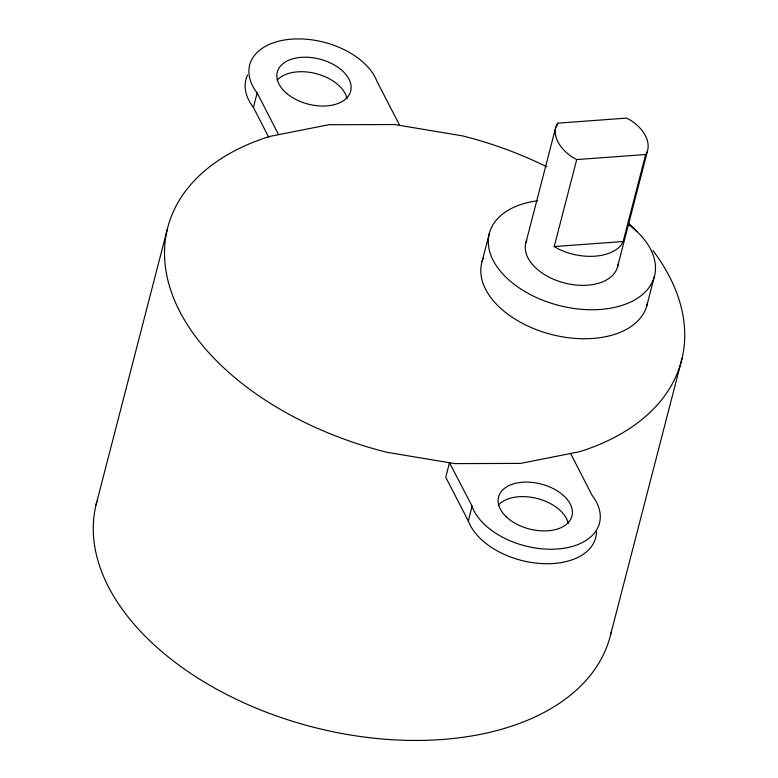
<?xml version="1.0" encoding="UTF-8"?>
<svg xmlns="http://www.w3.org/2000/svg" width="778" height="778" viewBox="0 0 778 778"><rect width="100%" height="100%" fill="white"/><g stroke="black" fill="none" stroke-linecap="round" stroke-linejoin="round"><path stroke-width="1.17" d="M96.034 504.873L167.28 229.374M268.789 137.395L253.404 107.432L257.148 92.932A66.344 40.66 14.5 0 1 289.844 39.299A66.344 40.66 14.5 0 1 376.941 81.369L399.688 125.384L462.492 135.878A265.356 162.641 14.5 0 1 546.71 166.793M482.078 261.496L489.576 232.496M526.006 242.318L556.007 126.318L557.748 123.157L626.689 118.1L631.775 120.998A47.39 29.039 14.5 0 1 647.393 151.36L617.392 267.36M557.136 125.511L557.748 123.157M468.366 520.677L472.11 506.177L449.49 462.745L445.745 477.245L468.463 521.26A66.344 40.66 14.5 0 0 539.096 563.408A66.344 40.66 14.5 0 0 596.532 531.841M645.662 154.521L623.159 241.52L621.175 245.138A47.39 29.039 14.5 0 1 559.314 249.475L554.208 246.577L576.712 159.578L645.662 154.521L647.393 151.36M646.703 306.143L654.201 277.143M610.72 634.255L681.966 358.755M652.946 250.545A265.356 162.641 14.5 0 1 579.814 451.668L520.501 463.406L454.644 463.61L386.754 452.251A265.356 162.641 14.5 0 1 172.376 294.833A265.356 162.641 14.5 0 1 269.431 136.471L328.754 124.733L394.602 124.529L399.688 125.384M554.208 246.577L623.159 241.52M576.712 159.578L571.626 156.679A47.39 29.039 14.5 0 1 556.007 126.318M570.614 453.486L592.019 495.216A66.344 40.66 14.5 0 1 559.304 548.84A66.344 40.66 14.5 0 1 472.217 506.76L472.11 506.177M257.148 92.932L278.582 134.662M611.236 631.969A265.356 162.641 14.5 0 1 314.575 727.508A265.356 162.641 14.5 0 1 96.91 501.47M628.527 223.169A265.356 162.641 14.5 0 1 636.89 231.611M647.481 302.827A85.298 52.282 14.5 0 1 549.715 334.015A85.298 52.282 14.5 0 1 483.206 258.277M253.404 107.432A66.344 40.66 14.5 0 1 247.579 74.989M277.192 80.076A37.908 23.233 14.5 0 1 316.51 73.745A37.908 23.233 14.5 0 1 347.056 98.699M498.231 505.223A37.908 23.233 14.5 0 1 537.277 498.513A37.908 23.233 14.5 0 1 568.251 523.273M628.809 224.725A85.298 52.282 14.5 0 1 625.065 304.354A85.298 52.282 14.5 0 1 500.906 271.814A85.298 52.282 14.5 0 1 537.501 200.792M618.043 264.16A47.39 29.039 14.5 0 1 564.215 282.9A47.39 29.039 14.5 0 1 526.755 240.276M286.722 93.428A37.908 23.233 14.5 0 0 349.487 94.226A37.908 23.233 14.5 0 0 305.764 57.212A37.908 23.233 14.5 0 0 286.722 93.428M506.196 516.718A37.908 23.233 14.5 0 0 569.846 520.628A37.908 23.233 14.5 0 0 529.73 482.204A37.908 23.233 14.5 0 0 506.196 516.718"/></g></svg>
